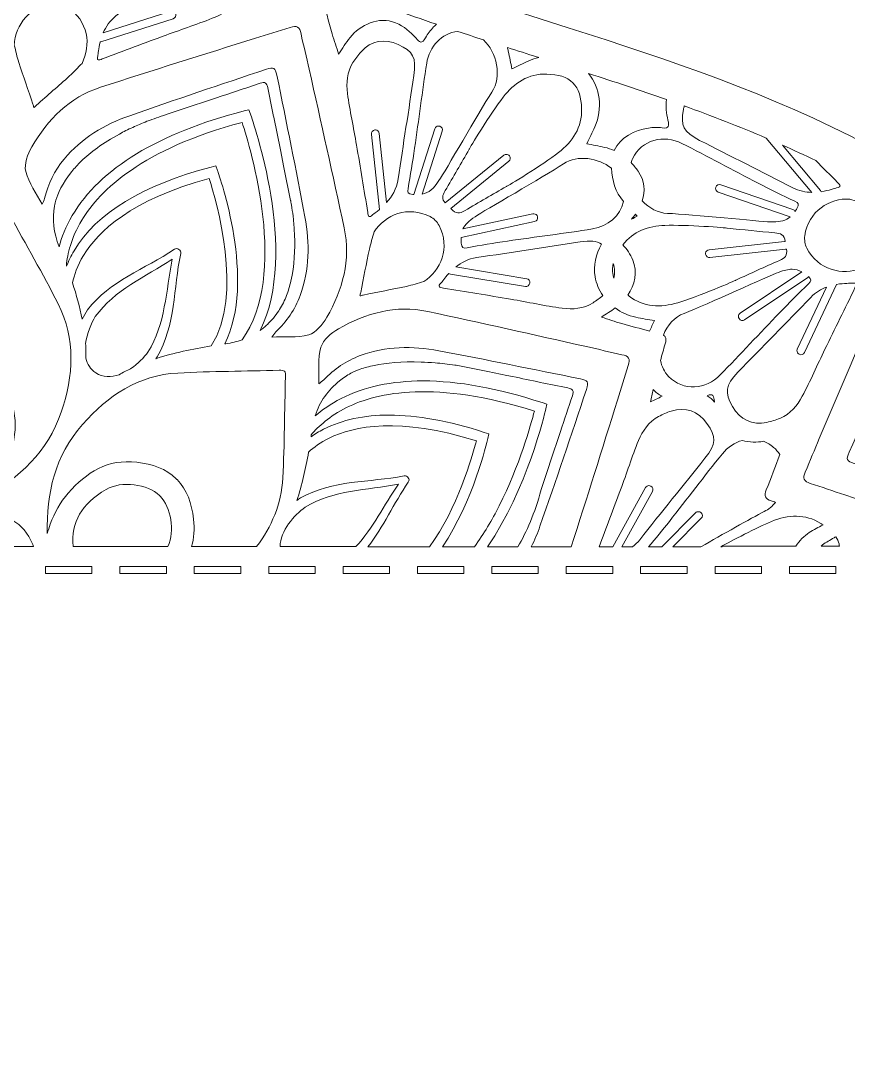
# Model space of a CAD drawing. Extents: x 4 to 996, y -885 to -333.
# Drawn here: x 778.9 to 921.3, y -606.8 to -428.4 of the extents above; entities that cross this region are included whole.
import ezdxf

# ---------------------------------------------------------------- set-up
doc = ezdxf.new("R2010")
doc.units = 0
doc.header["$MEASUREMENT"] = 0
doc.layers.add('Layer 1', color=7, linetype='Continuous', lineweight=0)

msp = doc.modelspace()

# ---------------------------------------------------------------- linework, layer by layer
at = {"layer": 'Layer 1'}
for points, knots in [([(988.01, -523.51), (988.01, -523.51), (988.01, -522.31), (988.01, -522.31), (988.01, -522.31), (995.6, -522.31), (995.6, -522.31), (994.06, -519.71), (987.43, -508.75), (976.61, -493.32), (915.92, -416.15), (835.68, -441.59), (779.72, -379.01), (779.69, -378.91), (779.66, -378.78), (779.64, -378.67), (779.62, -378.55), (779.62, -378.43), (779.59, -378.33), (778.88, -377.7), (778.17, -377.07), (777.45, -376.42), (767.82, -365.1), (758.94, -351.02), (751.05, -333.19), (697.25, -454.78), (597.57, -401.66), (525.49, -493.32), (520.19, -500.87), (515.9, -507.36), (512.71, -512.32), (511.66, -513.96), (510.72, -515.45), (509.91, -516.73), (508.19, -519.5), (507.04, -521.41), (506.51, -522.31), (506.51, -522.31), (509.51, -522.31), (509.51, -522.31), (509.51, -522.31), (509.51, -523.51), (509.51, -523.51), (509.51, -523.51), (506.75, -523.51), (506.75, -523.51), (506.75, -523.51), (506.75, -527.55), (506.75, -527.55), (506.75, -527.55), (505.55, -527.55), (505.55, -527.55), (505.55, -527.55), (505.55, -523.7), (505.55, -523.7), (503.62, -526.19), (497.13, -534.42), (486.81, -545.82), (414.73, -616.75), (315.05, -575.65), (261.25, -669.75), (207.45, -575.65), (107.77, -616.75), (35.68, -545.82), (25.36, -534.42), (18.86, -526.18), (16.94, -523.7), (16.94, -523.7), (16.94, -525.18), (16.94, -525.18), (16.94, -525.18), (15.74, -525.18), (15.74, -525.18), (15.74, -525.18), (15.74, -522.94), (15.74, -522.94), (9.23, -523.26), (4.04, -528.62), (4.04, -535.22), (4.04, -535.22), (4.04, -860.48), (4.04, -860.48), (4.04, -867.27), (9.54, -872.78), (16.34, -872.78), (16.34, -872.78), (16.34, -872.78), (16.34, -872.78), (16.41, -879.47), (21.85, -884.88), (28.55, -884.88), (28.55, -884.88), (493.93, -884.88), (493.93, -884.88), (500.64, -884.88), (506.07, -879.48), (506.15, -872.79), (506.15, -872.79), (505.55, -872.79), (505.55, -872.79), (505.55, -872.79), (505.55, -865.22), (505.55, -865.22), (505.55, -865.22), (506.75, -865.22), (506.75, -865.22), (506.75, -865.22), (506.75, -872.78), (506.75, -872.78), (506.75, -872.78), (995.96, -872.78), (995.96, -872.78), (995.96, -872.78), (995.96, -523.51), (995.96, -523.51), (995.96, -523.51), (988.01, -523.51), (988.01, -523.51)], [0, 0, 0, 0, 1, 1, 1, 2, 2, 2, 3, 3, 3, 4, 4, 4, 5, 5, 5, 6, 6, 6, 7, 7, 7, 8, 8, 8, 9, 9, 9, 10, 10, 10, 11, 11, 11, 12, 12, 12, 13, 13, 13, 14, 14, 14, 15, 15, 15, 16, 16, 16, 17, 17, 17, 18, 18, 18, 19, 19, 19, 20, 20, 20, 21, 21, 21, 22, 22, 22, 23, 23, 23, 24, 24, 24, 25, 25, 25, 26, 26, 26, 27, 27, 27, 28, 28, 28, 29, 29, 29, 30, 30, 30, 31, 31, 31, 32, 32, 32, 33, 33, 33, 34, 34, 34, 35, 35, 35, 36, 36, 36, 37, 37, 37, 38, 38, 38, 39, 39, 39, 39]), ([(815.31, -416.03), (817.45, -417.57), (818.21, -419.71), (817.44, -422.19), (817.21, -422.94), (816.85, -423.63), (816.54, -424.36), (815.6, -426.07), (814.07, -427.12), (812.38, -427.8), (809.61, -428.95), (806.74, -429.87), (803.93, -430.9), (800.26, -432.25), (796.6, -433.64), (792.95, -435.01), (792.33, -435.25), (791.92, -435.39), (792.16, -434.47), (792.23, -434.21), (792.27, -433.27), (792.56, -432.1), (792.61, -432.09), (792.65, -432.08), (792.71, -432.07), (792.71, -432.07), (805.15, -428.08), (805.15, -428.08), (805.51, -427.96), (805.7, -427.58), (805.59, -427.22), (805.5, -426.93), (805.24, -426.75), (804.95, -426.75), (804.88, -426.75), (804.81, -426.77), (804.74, -426.79), (804.74, -426.79), (793.11, -430.52), (793.11, -430.52), (793.55, -429.5), (794.23, -428.44), (795.3, -427.61), (800.01, -423.91), (804.64, -420.09), (809.34, -416.38), (811.81, -414.43), (813.05, -414.42), (815.31, -416.03)], [0, 0, 0, 0, 1, 1, 1, 2, 2, 2, 3, 3, 3, 4, 4, 4, 5, 5, 5, 6, 6, 6, 7, 7, 7, 8, 8, 8, 9, 9, 9, 10, 10, 10, 11, 11, 11, 12, 12, 12, 13, 13, 13, 14, 14, 14, 15, 15, 15, 16, 16, 16, 16]), ([(820.51, -422.59), (821.14, -420.95), (821.27, -418.89), (820.62, -417.11), (830.4, -421.87), (840.41, -425.63), (850.45, -429.03), (850.29, -429.18), (850.13, -429.33), (849.97, -429.49), (849.43, -430.04), (848.92, -430.68), (848.58, -431.37), (848, -432.55), (847.52, -432.11), (846.94, -431.43), (845.96, -430.3), (844.9, -429.41), (843.43, -428.8), (840.53, -427.59), (837.32, -429.18), (835.6, -431.31), (834.87, -432.2), (834.27, -433.21), (833.62, -434.17), (833.26, -433.02), (832.85, -431.88), (832.52, -430.71), (831.92, -428.57), (831.31, -426.43), (830.8, -424.27), (830.68, -423.72), (830.5, -423.39), (830.21, -423.23), (829.93, -423.04), (829.55, -423.07), (829.01, -423.23), (826.88, -423.88), (824.72, -424.41), (822.58, -424.96), (821.4, -425.27), (820.21, -425.49), (819.02, -425.75), (819.53, -424.71), (820.1, -423.68), (820.51, -422.59)], [0, 0, 0, 0, 1, 1, 1, 2, 2, 2, 3, 3, 3, 4, 4, 4, 5, 5, 5, 6, 6, 6, 7, 7, 7, 8, 8, 8, 9, 9, 9, 10, 10, 10, 11, 11, 11, 12, 12, 12, 13, 13, 13, 14, 14, 14, 15, 15, 15, 15]), ([(777.8, -432.63), (777.96, -429.14), (780.57, -425.72), (784.85, -425.52), (785.18, -425.5), (785.56, -425.55), (785.92, -425.68), (786.29, -425.76), (786.63, -425.89), (786.92, -426.08), (790.53, -428.4), (791.08, -432.64), (789.46, -435.77), (788.75, -436.49), (788.07, -437.25), (787.3, -437.94), (785.42, -439.64), (783.5, -441.29), (781.62, -442.97), (781.47, -443.09), (781.34, -443.23), (781.22, -443.37), (781.22, -443.37), (781.19, -443.32), (781.19, -443.32), (781.17, -443.33), (781.16, -443.33), (781.14, -443.34), (781.1, -443.17), (781.07, -442.97), (781.01, -442.79), (780.19, -440.39), (779.37, -438.01), (778.58, -435.61), (778.27, -434.64), (778.06, -433.63), (777.8, -432.63)], [0, 0, 0, 0, 1, 1, 1, 2, 2, 2, 3, 3, 3, 4, 4, 4, 5, 5, 5, 6, 6, 6, 7, 7, 7, 8, 8, 8, 9, 9, 9, 10, 10, 10, 11, 11, 11, 12, 12, 12, 12]), ([(822.14, -482.85), (822.36, -482.55), (822.56, -482.23), (822.82, -481.98), (824.69, -480.19), (826.1, -478.13), (826.99, -475.7), (828.61, -471.28), (828.67, -466.73), (827.82, -462.19), (826.3, -454.04), (824.63, -445.94), (823, -437.81), (822.86, -437.17), (822.74, -436.79), (822.46, -436.65), (822.2, -436.49), (821.81, -436.55), (821.18, -436.77), (813.33, -439.41), (805.47, -442.02), (797.66, -444.78), (793.3, -446.3), (789.4, -448.64), (786.38, -452.25), (784.72, -454.23), (783.63, -456.49), (783.02, -459), (782.94, -459.35), (782.75, -459.69), (782.6, -460.02), (781.61, -458.15), (780.3, -456.35), (779.78, -454.35), (779.46, -453.11), (780.1, -451.38), (780.82, -450.14), (783.57, -445.42), (787.28, -441.61), (792.63, -439.89), (801.5, -437), (810.41, -434.23), (819.31, -431.43), (821.3, -430.8), (823.31, -430.23), (825.3, -429.58), (825.84, -429.4), (826.26, -429.36), (826.56, -429.54), (826.87, -429.72), (827.04, -430.11), (827.15, -430.67), (827.58, -432.71), (828.1, -434.73), (828.55, -436.77), (830.57, -445.88), (832.64, -454.97), (834.58, -464.09), (835.75, -469.59), (834.31, -474.72), (831.59, -479.45), (830.89, -480.69), (829.71, -482.12), (828.47, -482.46), (826.48, -483.01), (824.27, -482.78), (822.14, -482.85)], [0, 0, 0, 0, 1, 1, 1, 2, 2, 2, 3, 3, 3, 4, 4, 4, 5, 5, 5, 6, 6, 6, 7, 7, 7, 8, 8, 8, 9, 9, 9, 10, 10, 10, 11, 11, 11, 12, 12, 12, 13, 13, 13, 14, 14, 14, 15, 15, 15, 16, 16, 16, 17, 17, 17, 18, 18, 18, 19, 19, 19, 20, 20, 20, 21, 21, 21, 22, 22, 22, 22]), ([(841.87, -459.72), (841.87, -459.72), (840.61, -447.83), (840.61, -447.83), (840.58, -447.49), (840.28, -447.22), (839.94, -447.22), (839.92, -447.22), (839.89, -447.23), (839.87, -447.23), (839.5, -447.28), (839.23, -447.61), (839.27, -447.98), (839.27, -447.98), (840.63, -460.91), (840.63, -460.91), (840.08, -461.38), (839.63, -461.66), (839.5, -461.79), (838.81, -462.46), (838.73, -462.04), (838.63, -461.4), (838, -457.53), (837.36, -453.68), (836.7, -449.82), (836.2, -446.86), (835.55, -443.92), (835.15, -440.95), (834.91, -439.14), (835.06, -437.3), (836.06, -435.62), (836.53, -435.01), (836.96, -434.34), (837.48, -433.77), (839.25, -431.84), (841.48, -431.43), (843.88, -432.52), (846.42, -433.68), (847.03, -434.77), (846.57, -437.87), (845.7, -443.8), (844.72, -449.72), (843.87, -455.64), (843.62, -457.38), (842.76, -458.72), (841.87, -459.72)], [0, 0, 0, 0, 1, 1, 1, 2, 2, 2, 3, 3, 3, 4, 4, 4, 5, 5, 5, 6, 6, 6, 7, 7, 7, 8, 8, 8, 9, 9, 9, 10, 10, 10, 11, 11, 11, 12, 12, 12, 13, 13, 13, 14, 14, 14, 15, 15, 15, 15]), ([(854.13, -430.28), (855.6, -430.76), (857.06, -431.24), (858.53, -431.72), (860.86, -433.89), (861.78, -438), (859.99, -440.72), (857.65, -444.3), (851.98, -454.33), (850.89, -455.93), (849.95, -457.32), (849.17, -458.04), (847.99, -458.27), (847.99, -458.27), (851.45, -447.43), (851.45, -447.43), (851.57, -447.09), (851.37, -446.7), (851.01, -446.58), (850.94, -446.57), (850.88, -446.55), (850.81, -446.55), (850.53, -446.55), (850.25, -446.73), (850.17, -447.02), (850.17, -447.02), (846.56, -458.34), (846.56, -458.34), (846.49, -458.33), (846.44, -458.33), (846.37, -458.32), (845.5, -458.24), (845.43, -458.03), (845.56, -457.31), (845.96, -454.99), (846.37, -452.7), (846.7, -450.38), (847.4, -445.5), (848.01, -440.59), (848.78, -435.72), (849.23, -432.88), (851.34, -430.57), (854.13, -430.28)], [0, 0, 0, 0, 1, 1, 1, 2, 2, 2, 3, 3, 3, 4, 4, 4, 5, 5, 5, 6, 6, 6, 7, 7, 7, 8, 8, 8, 9, 9, 9, 10, 10, 10, 11, 11, 11, 12, 12, 12, 13, 13, 13, 14, 14, 14, 14]), ([(867.82, -434.69), (867.9, -434.71), (867.99, -434.73), (868.08, -434.77), (867.49, -434.89), (866.9, -435.09), (866.34, -435.33), (865.35, -435.77), (864.4, -436.27), (863.44, -436.73), (863.23, -435.72), (863.04, -434.7), (862.82, -433.68), (862.77, -433.45), (862.72, -433.24), (862.66, -433.04), (864.38, -433.59), (866.1, -434.13), (867.82, -434.69)], [0, 0, 0, 0, 1, 1, 1, 2, 2, 2, 3, 3, 3, 4, 4, 4, 5, 5, 5, 6, 6, 6, 6]), ([(869.43, -437.61), (871.45, -437.7), (872.91, -438.05), (873.92, -439.12), (874.99, -440.13), (875.35, -441.59), (875.43, -443.6), (875.56, -446.74), (873.87, -449.27), (871.48, -451.1), (868.66, -453.26), (862.62, -456.95), (862.5, -456.95), (860.13, -458.33), (857.73, -459.67), (855.38, -461.09), (854.42, -461.66), (853.8, -461.75), (852.94, -460.75), (852.94, -460.75), (852.93, -460.74), (852.93, -460.74), (852.93, -460.74), (862.9, -452.62), (862.9, -452.62), (863.2, -452.39), (863.24, -451.98), (863.01, -451.68), (862.87, -451.52), (862.68, -451.42), (862.48, -451.42), (862.33, -451.42), (862.18, -451.49), (862.06, -451.58), (862.06, -451.58), (851.96, -459.78), (851.96, -459.78), (851.32, -459.09), (851.45, -458.51), (851.96, -457.66), (853.37, -455.31), (854.72, -452.92), (856.08, -450.54), (856.08, -450.42), (859.78, -444.38), (861.94, -441.57), (863.78, -439.17), (866.3, -437.48), (869.43, -437.61)], [0, 0, 0, 0, 1, 1, 1, 2, 2, 2, 3, 3, 3, 4, 4, 4, 5, 5, 5, 6, 6, 6, 7, 7, 7, 8, 8, 8, 9, 9, 9, 10, 10, 10, 11, 11, 11, 12, 12, 12, 13, 13, 13, 14, 14, 14, 15, 15, 15, 16, 16, 16, 16]), ([(876.63, -437.51), (881.08, -438.93), (885.56, -440.42), (890.05, -442), (889.88, -443.22), (890.01, -444.37), (890.29, -445.54), (890.5, -446.42), (890.58, -447.08), (889.29, -446.85), (888.52, -446.72), (887.71, -446.77), (886.95, -446.89), (884.54, -447.24), (882.07, -448.52), (881.04, -450.75), (880.52, -450.52), (879.96, -450.34), (879.37, -450.22), (878.35, -450.01), (877.33, -449.8), (876.31, -449.6), (876.78, -448.63), (877.27, -447.7), (877.71, -446.71), (879.12, -443.52), (878.61, -439.93), (876.63, -437.51)], [0, 0, 0, 0, 1, 1, 1, 2, 2, 2, 3, 3, 3, 4, 4, 4, 5, 5, 5, 6, 6, 6, 7, 7, 7, 8, 8, 8, 9, 9, 9, 9]), ([(818.45, -444.52), (818.45, -444.52), (818.17, -443.75), (818.17, -443.75), (818.17, -443.75), (817.37, -443.95), (817.37, -443.95), (802.56, -447.78), (792.61, -453.82), (787.79, -461.95), (786.64, -463.89), (785.94, -465.71), (785.5, -467.31), (784.56, -464.9), (784.33, -462.57), (784.74, -460.31), (784.74, -460.31), (784.74, -460.3), (784.74, -460.28), (784.8, -459.94), (784.87, -459.61), (784.98, -459.29), (785.29, -458.23), (786.02, -456.43), (787.72, -454.37), (788.18, -453.8), (788.71, -453.21), (789.32, -452.62), (790.9, -451.08), (793.03, -449.47), (795.9, -447.92), (796.62, -447.53), (797.38, -447.15), (798.2, -446.78), (798.96, -446.43), (799.77, -446.1), (800.64, -445.74), (801.73, -445.35), (802.83, -444.97), (803.93, -444.58), (803.94, -444.58), (803.94, -444.58), (803.94, -444.58), (803.94, -444.58), (806.7, -443.65), (806.7, -443.65), (806.7, -443.65), (812.25, -441.81), (812.25, -441.81), (812.25, -441.81), (812.26, -441.8), (812.26, -441.8), (814.89, -440.95), (817.5, -440.07), (820.1, -439.18), (820.51, -439.05), (820.8, -439.03), (821.02, -439.15), (821.22, -439.29), (821.36, -439.53), (821.44, -439.95), (821.75, -441.52), (822.06, -443.09), (822.38, -444.64), (822.38, -444.64), (822.38, -444.67), (822.38, -444.67), (822.38, -444.67), (822.46, -445.02), (822.46, -445.02), (822.46, -445.02), (823.59, -450.67), (823.59, -450.67), (823.59, -450.67), (824.21, -453.7), (824.21, -453.7), (824.21, -453.7), (825.35, -459.37), (825.35, -459.37), (825.35, -459.37), (825.36, -459.38), (825.36, -459.38), (825.36, -459.38), (825.36, -459.39), (825.37, -459.41), (825.37, -459.42), (825.37, -459.44), (825.38, -459.46), (825.38, -459.5), (825.39, -459.55), (825.4, -459.61), (825.41, -459.64), (825.42, -459.68), (825.42, -459.71), (825.45, -459.85), (825.49, -460.04), (825.53, -460.27), (825.54, -460.38), (825.57, -460.51), (825.58, -460.63), (825.66, -461.17), (825.76, -461.84), (825.84, -462.63), (825.93, -463.43), (825.99, -464.37), (826.03, -465.36), (826.14, -467.74), (826.02, -470.55), (825.4, -473.24), (825.21, -474.08), (824.97, -474.91), (824.66, -475.71), (824.34, -476.55), (823.94, -477.38), (823.46, -478.14), (823.42, -478.21), (823.39, -478.26), (823.34, -478.33), (822.74, -479.21), (822.09, -479.99), (821.35, -480.69), (821.34, -480.7), (821.32, -480.72), (821.31, -480.73), (821.18, -480.84), (821.06, -480.95), (820.92, -481.08), (820.9, -481.09), (820.88, -481.11), (820.86, -481.13), (820.62, -481.33), (820.38, -481.52), (820.13, -481.7), (826.83, -468.21), (818.84, -445.63), (818.45, -444.52)], [0, 0, 0, 0, 1, 1, 1, 2, 2, 2, 3, 3, 3, 4, 4, 4, 5, 5, 5, 6, 6, 6, 7, 7, 7, 8, 8, 8, 9, 9, 9, 10, 10, 10, 11, 11, 11, 12, 12, 12, 13, 13, 13, 14, 14, 14, 15, 15, 15, 16, 16, 16, 17, 17, 17, 18, 18, 18, 19, 19, 19, 20, 20, 20, 21, 21, 21, 22, 22, 22, 23, 23, 23, 24, 24, 24, 25, 25, 25, 26, 26, 26, 27, 27, 27, 28, 28, 28, 29, 29, 29, 30, 30, 30, 31, 31, 31, 32, 32, 32, 33, 33, 33, 34, 34, 34, 35, 35, 35, 36, 36, 36, 37, 37, 37, 38, 38, 38, 39, 39, 39, 40, 40, 40, 41, 41, 41, 42, 42, 42, 43, 43, 43, 44, 44, 44, 45, 45, 45, 45]), ([(892.96, -443.72), (893, -443.5), (893.05, -443.3), (893.11, -443.1), (897.82, -444.8), (902.54, -446.62), (907.21, -448.62), (907.21, -448.62), (915.04, -457.97), (915.04, -457.97), (913.99, -457.94), (912.87, -457.73), (911.76, -457.17), (906.43, -454.39), (901.06, -451.74), (895.73, -449.01), (892.95, -447.57), (892.42, -446.44), (892.96, -443.72)], [0, 0, 0, 0, 1, 1, 1, 2, 2, 2, 3, 3, 3, 4, 4, 4, 5, 5, 5, 6, 6, 6, 6]), ([(812.77, -454.19), (812.77, -454.19), (812.49, -453.42), (812.49, -453.42), (812.49, -453.42), (811.7, -453.62), (811.7, -453.62), (799.89, -456.68), (791.95, -461.52), (788.09, -468), (787.55, -468.92), (787.13, -469.8), (786.81, -470.64), (786.8, -470.6), (786.78, -470.56), (786.77, -470.52), (786.77, -470.52), (786.77, -470.52), (786.77, -470.52), (786.94, -468.62), (787.56, -465.83), (789.42, -462.75), (792.53, -457.58), (799.85, -450.5), (817.01, -445.92), (818.46, -450.33), (825.08, -472.36), (817.01, -483.33), (816.13, -483.64), (815.19, -483.86), (814.2, -484.01), (814.13, -484.01), (814.07, -484.02), (814.01, -484.03), (819.53, -473.28), (813.09, -455.09), (812.77, -454.19)], [0, 0, 0, 0, 1, 1, 1, 2, 2, 2, 3, 3, 3, 4, 4, 4, 5, 5, 5, 6, 6, 6, 7, 7, 7, 8, 8, 8, 9, 9, 9, 10, 10, 10, 11, 11, 11, 12, 12, 12, 12]), ([(905.82, -456.39), (907.9, -457.47), (910.01, -458.5), (912.12, -459.5), (912.79, -459.81), (912.91, -459.99), (912.47, -460.75), (912.37, -460.93), (912.27, -461.1), (912.15, -461.24), (912.08, -461.09), (911.95, -460.95), (911.76, -460.9), (911.76, -460.9), (899.39, -456.65), (899.39, -456.65), (899.04, -456.52), (898.65, -456.72), (898.53, -457.07), (898.51, -457.12), (898.5, -457.18), (898.49, -457.23), (898.47, -457.53), (898.65, -457.83), (898.95, -457.93), (898.95, -457.93), (911.33, -462.18), (911.33, -462.18), (911.34, -462.18), (911.34, -462.18), (911.35, -462.18), (910.58, -462.83), (909.68, -463.04), (908.35, -463.04), (908.21, -463.04), (908.06, -463.04), (907.9, -463.03), (905.97, -462.99), (894.5, -461.74), (890.22, -461.58), (888.57, -461.51), (887.04, -460.67), (885.88, -459.43), (886.41, -457.77), (886.32, -455.94), (885.14, -454.29), (884.76, -453.77), (884.36, -453.28), (883.94, -452.82), (884.01, -452.6), (884.09, -452.38), (884.2, -452.18), (885.78, -448.85), (889.61, -447.99), (892.69, -449.54), (897.11, -451.75), (901.44, -454.12), (905.82, -456.39)], [0, 0, 0, 0, 1, 1, 1, 2, 2, 2, 3, 3, 3, 4, 4, 4, 5, 5, 5, 6, 6, 6, 7, 7, 7, 8, 8, 8, 9, 9, 9, 10, 10, 10, 11, 11, 11, 12, 12, 12, 13, 13, 13, 14, 14, 14, 15, 15, 15, 16, 16, 16, 17, 17, 17, 18, 18, 18, 19, 19, 19, 19]), ([(915.72, -452.5), (916.98, -453.74), (918.23, -454.99), (919.48, -456.24), (919.95, -456.71), (920.24, -457.02), (919.3, -457.19), (919.03, -457.24), (918.01, -457.64), (916.67, -457.85), (916.66, -457.85), (916.66, -457.85), (916.66, -457.85), (916.63, -457.79), (916.6, -457.71), (916.54, -457.64), (916.54, -457.64), (909.98, -449.82), (909.98, -449.82), (911.9, -450.69), (913.82, -451.57), (915.72, -452.5)], [0, 0, 0, 0, 1, 1, 1, 2, 2, 2, 3, 3, 3, 4, 4, 4, 5, 5, 5, 6, 6, 6, 7, 7, 7, 7]), ([(867.86, -462.18), (867.8, -461.86), (867.51, -461.65), (867.21, -461.65), (867.16, -461.65), (867.1, -461.65), (867.06, -461.67), (867.06, -461.67), (855.02, -464.25), (855.02, -464.25), (855.38, -463.49), (856.05, -462.86), (857.11, -462.15), (858.71, -461.06), (868.75, -455.4), (872.33, -453.04), (874.75, -451.45), (878.29, -452.01), (880.56, -453.81), (880.66, -455.92), (881.24, -457.89), (882.66, -459.54), (882.11, -462.01), (879.96, -463.84), (877.33, -464.25), (872.45, -465.03), (867.55, -465.63), (862.66, -466.34), (860.35, -466.68), (858.04, -467.08), (855.73, -467.49), (855.01, -467.61), (854.8, -467.53), (854.73, -466.68), (854.7, -466.4), (854.69, -466.17), (854.69, -465.92), (854.69, -465.92), (854.69, -465.72), (854.69, -465.72), (854.69, -465.72), (867.34, -462.98), (867.34, -462.98), (867.7, -462.91), (867.94, -462.55), (867.86, -462.18)], [0, 0, 0, 0, 1, 1, 1, 2, 2, 2, 3, 3, 3, 4, 4, 4, 5, 5, 5, 6, 6, 6, 7, 7, 7, 8, 8, 8, 9, 9, 9, 10, 10, 10, 11, 11, 11, 12, 12, 12, 13, 13, 13, 14, 14, 14, 15, 15, 15, 15]), ([(802.4, -486.26), (805.59, -480.78), (805.16, -474.51), (806.44, -468.48), (806.52, -468.16), (806.34, -467.92), (806.12, -467.78), (805.92, -467.62), (805.63, -467.56), (805.36, -467.75), (800.25, -471.18), (794.27, -473.14), (790.39, -478.18), (790.06, -478.68), (789.76, -479.22), (789.48, -479.8), (789.07, -477.68), (788.5, -475.58), (787.82, -473.53), (788.11, -472.2), (788.65, -470.57), (789.71, -468.8), (792.17, -464.75), (797.91, -459.21), (811.34, -455.59), (812.56, -459.34), (817.34, -475.7), (811.71, -484.38), (808.47, -484.9), (805.27, -485.56), (802.16, -486.58), (802.24, -486.49), (802.32, -486.38), (802.4, -486.26)], [0, 0, 0, 0, 1, 1, 1, 2, 2, 2, 3, 3, 3, 4, 4, 4, 5, 5, 5, 6, 6, 6, 7, 7, 7, 8, 8, 8, 9, 9, 9, 10, 10, 10, 11, 11, 11, 11]), ([(921.6, -459.12), (922.56, -459.46), (923.54, -459.78), (924.48, -460.18), (926.8, -461.19), (929.08, -462.25), (931.39, -463.3), (931.57, -463.38), (931.76, -463.42), (931.93, -463.49), (931.92, -463.5), (931.91, -463.51), (931.89, -463.52), (931.91, -463.54), (931.93, -463.54), (931.95, -463.55), (931.8, -463.68), (931.64, -463.78), (931.49, -463.91), (929.64, -465.64), (927.81, -467.38), (925.96, -469.09), (925.2, -469.78), (924.36, -470.38), (923.56, -471.02), (920.32, -472.32), (916.14, -471.35), (914.17, -467.54), (914.01, -467.24), (913.91, -466.89), (913.87, -466.51), (913.79, -466.13), (913.77, -465.76), (913.82, -465.42), (914.45, -461.18), (918.1, -458.92), (921.6, -459.12)], [0, 0, 0, 0, 1, 1, 1, 2, 2, 2, 3, 3, 3, 4, 4, 4, 5, 5, 5, 6, 6, 6, 7, 7, 7, 8, 8, 8, 9, 9, 9, 10, 10, 10, 11, 11, 11, 12, 12, 12, 12]), ([(773.82, -509.14), (775.15, -507.56), (776.21, -505.76), (776.87, -503.82), (776.87, -503.81), (776.88, -503.79), (776.89, -503.79), (778.4, -499.32), (778.61, -494.95), (775.6, -490.94), (773.97, -488.79), (772.09, -487.11), (769.73, -486.49), (769.7, -486.46), (769.67, -486.46), (769.64, -486.45), (769.61, -486.44), (769.57, -486.43), (769.54, -486.42), (767.18, -485.79), (764.71, -486.3), (762.22, -487.35), (757.61, -489.33), (755.6, -493.21), (754.69, -497.83), (754.68, -497.85), (754.68, -497.86), (754.68, -497.87), (754.28, -499.9), (754.29, -501.99), (754.66, -504), (754.76, -504.58), (754.88, -505.14), (755.03, -505.7), (751.46, -499.78), (749.48, -493.49), (750.9, -486.38), (752.21, -479.89), (755.01, -474.25), (760.69, -470.53), (765.55, -467.36), (770.59, -464.49), (775.52, -461.41), (775.85, -461.19), (776.1, -461.09), (776.32, -461.09), (776.35, -461.09), (776.38, -461.09), (776.42, -461.1), (776.65, -461.17), (776.83, -461.41), (777.05, -461.82), (779.78, -466.95), (782.72, -471.96), (785.34, -477.13), (788.39, -483.2), (788.02, -489.49), (785.89, -495.75), (783.57, -502.61), (778.71, -507.07), (772.66, -510.41), (773.06, -510), (773.45, -509.59), (773.82, -509.14)], [0, 0, 0, 0, 1, 1, 1, 2, 2, 2, 3, 3, 3, 4, 4, 4, 5, 5, 5, 6, 6, 6, 7, 7, 7, 8, 8, 8, 9, 9, 9, 10, 10, 10, 11, 11, 11, 12, 12, 12, 13, 13, 13, 14, 14, 14, 15, 15, 15, 16, 16, 16, 17, 17, 17, 18, 18, 18, 19, 19, 19, 20, 20, 20, 21, 21, 21, 21]), ([(848.26, -473.32), (847.27, -473.58), (846.29, -473.92), (845.29, -474.13), (842.83, -474.65), (840.34, -475.13), (837.87, -475.62), (837.67, -475.65), (837.5, -475.73), (837.31, -475.78), (837.31, -475.77), (837.31, -475.74), (837.31, -475.73), (837.31, -475.73), (837.26, -475.73), (837.26, -475.73), (837.31, -475.54), (837.39, -475.36), (837.43, -475.18), (837.91, -472.71), (838.39, -470.21), (838.92, -467.74), (839.12, -466.75), (839.46, -465.78), (839.72, -464.78), (841.61, -461.82), (845.57, -460.18), (849.39, -462.14), (849.69, -462.29), (849.98, -462.53), (850.24, -462.79), (850.52, -463.06), (850.75, -463.35), (850.9, -463.64), (852.86, -467.48), (851.22, -471.44), (848.26, -473.32)], [0, 0, 0, 0, 1, 1, 1, 2, 2, 2, 3, 3, 3, 4, 4, 4, 5, 5, 5, 6, 6, 6, 7, 7, 7, 8, 8, 8, 9, 9, 9, 10, 10, 10, 11, 11, 11, 12, 12, 12, 12]), ([(884.04, -462.55), (884.27, -462.31), (884.49, -462.03), (884.69, -461.74), (884.79, -461.84), (884.89, -461.95), (884.99, -462.06), (884.68, -462.23), (884.36, -462.39), (884.04, -462.55)], [0, 0, 0, 0, 1, 1, 1, 2, 2, 2, 3, 3, 3, 3]), ([(889.78, -463.64), (893.35, -463.53), (900.51, -464.05), (900.5, -464.12), (903.23, -464.39), (905.95, -464.69), (908.68, -464.92), (909.21, -464.96), (909.63, -465.04), (909.91, -465.26), (910.21, -465.49), (910.39, -465.83), (910.46, -466.41), (910.46, -466.41), (910.37, -466.41), (910.37, -466.41), (910.37, -466.41), (897.37, -467.84), (897.37, -467.84), (897.05, -467.88), (896.8, -468.13), (896.77, -468.44), (896.77, -468.5), (896.77, -468.54), (896.77, -468.59), (896.81, -468.96), (897.15, -469.23), (897.51, -469.19), (897.51, -469.19), (910.51, -467.76), (910.51, -467.76), (910.57, -467.75), (910.62, -467.73), (910.67, -467.72), (910.89, -468.84), (910.44, -469.28), (909.47, -469.69), (906.95, -470.77), (904.47, -471.92), (901.98, -473.06), (901.97, -473.13), (895.39, -475.93), (891.98, -476.96), (889.1, -477.82), (886.06, -477.73), (883.59, -475.8), (883.52, -475.74), (883.44, -475.69), (883.38, -475.63), (884.55, -473.9), (885.11, -471.68), (884.24, -469.61), (883.8, -468.56), (883.24, -467.72), (882.52, -466.98), (884.26, -464.69), (886.95, -463.74), (889.78, -463.64)], [0, 0, 0, 0, 1, 1, 1, 2, 2, 2, 3, 3, 3, 4, 4, 4, 5, 5, 5, 6, 6, 6, 7, 7, 7, 8, 8, 8, 9, 9, 9, 10, 10, 10, 11, 11, 11, 12, 12, 12, 13, 13, 13, 14, 14, 14, 15, 15, 15, 16, 16, 16, 17, 17, 17, 18, 18, 18, 19, 19, 19, 19]), ([(947.76, -518.82), (947.62, -518.79), (947.48, -518.74), (947.34, -518.7), (938.45, -515.86), (929.6, -512.93), (920.73, -510.02), (918.75, -509.38), (916.79, -508.66), (914.79, -508.03), (914.26, -507.87), (913.88, -507.66), (913.75, -507.33), (913.59, -507), (913.68, -506.6), (913.91, -506.08), (914.75, -504.16), (915.51, -502.22), (916.33, -500.31), (919.99, -491.73), (923.61, -483.13), (927.35, -474.58), (929.33, -470.04), (932.78, -466.93), (936.97, -464.71), (938.75, -465.92), (940.5, -467.16), (942.21, -468.44), (941.54, -468.77), (940.9, -469.14), (940.27, -469.57), (936.39, -472.22), (933.68, -475.88), (931.73, -480.05), (928.23, -487.58), (924.86, -495.13), (921.46, -502.68), (921.18, -503.3), (921.08, -503.68), (921.21, -503.95), (921.33, -504.23), (921.68, -504.4), (922.32, -504.6), (930.25, -507.01), (938.16, -509.47), (946.1, -511.79), (950.55, -513.08), (955.07, -513.44), (959.63, -512.28), (962.13, -511.63), (964.34, -510.43), (966.29, -508.74), (966.56, -508.52), (966.91, -508.34), (967.24, -508.16), (966.94, -510.26), (966.97, -512.49), (966.22, -514.41), (965.76, -515.61), (964.21, -516.64), (962.92, -517.22), (961.46, -517.89), (959.98, -518.42), (958.48, -518.82), (958.48, -518.82), (947.76, -518.82), (947.76, -518.82)], [0, 0, 0, 0, 1, 1, 1, 2, 2, 2, 3, 3, 3, 4, 4, 4, 5, 5, 5, 6, 6, 6, 7, 7, 7, 8, 8, 8, 9, 9, 9, 10, 10, 10, 11, 11, 11, 12, 12, 12, 13, 13, 13, 14, 14, 14, 15, 15, 15, 16, 16, 16, 17, 17, 17, 18, 18, 18, 19, 19, 19, 20, 20, 20, 21, 21, 21, 22, 22, 22, 22]), ([(865.98, -472.81), (865.98, -472.81), (853.76, -470.8), (853.76, -470.8), (854.71, -470.05), (855.91, -469.39), (857.39, -469.18), (863.33, -468.32), (869.24, -467.33), (875.17, -466.48), (876.92, -466.21), (878.03, -466.3), (878.88, -466.89), (877.87, -468.59), (877.46, -470.57), (877.75, -472.48), (877.95, -473.63), (878.41, -474.73), (879.09, -475.72), (878.56, -476.17), (877.97, -476.56), (877.41, -476.98), (875.75, -477.98), (873.9, -478.13), (872.09, -477.89), (869.12, -477.49), (866.18, -476.85), (863.22, -476.34), (859.36, -475.69), (855.5, -475.05), (851.64, -474.42), (851, -474.32), (850.58, -474.23), (851.25, -473.54), (851.41, -473.38), (851.85, -472.7), (852.57, -471.92), (852.65, -471.96), (852.74, -472), (852.85, -472.03), (852.85, -472.03), (865.75, -474.15), (865.75, -474.15), (866.13, -474.2), (866.47, -473.96), (866.53, -473.59), (866.59, -473.22), (866.34, -472.88), (865.98, -472.81)], [0, 0, 0, 0, 1, 1, 1, 2, 2, 2, 3, 3, 3, 4, 4, 4, 5, 5, 5, 6, 6, 6, 7, 7, 7, 8, 8, 8, 9, 9, 9, 10, 10, 10, 11, 11, 11, 12, 12, 12, 13, 13, 13, 14, 14, 14, 15, 15, 15, 16, 16, 16, 16]), ([(800.81, -485.44), (800.13, -486.38), (799.08, -487.43), (797.88, -488.28), (797.86, -488.29), (797.84, -488.29), (797.83, -488.3), (797.15, -488.6), (796.5, -488.96), (795.85, -489.34), (795.85, -489.34), (795.85, -489.34), (795.84, -489.34), (794.47, -489.82), (793.07, -489.84), (791.82, -489), (790.89, -488.38), (790.38, -487.5), (790.14, -486.5), (790.14, -485.65), (790.13, -484.82), (790.07, -483.99), (790.29, -482.25), (791.02, -480.52), (791.75, -479.33), (795.07, -474.71), (800.37, -472.52), (805, -469.45), (803.88, -474.89), (803.84, -480.61), (800.81, -485.44)], [0, 0, 0, 0, 1, 1, 1, 2, 2, 2, 3, 3, 3, 4, 4, 4, 5, 5, 5, 6, 6, 6, 7, 7, 7, 8, 8, 8, 9, 9, 9, 10, 10, 10, 10]), ([(881, -472.72), (880.92, -472.48), (880.85, -472.22), (880.81, -471.97), (880.71, -471.37), (880.74, -470.78), (880.89, -470.18), (881.13, -471.05), (881.17, -471.92), (881, -472.72)], [0, 0, 0, 0, 1, 1, 1, 2, 2, 2, 3, 3, 3, 3]), ([(890.39, -489.62), (889.66, -488.86), (889.21, -487.92), (889.01, -486.89), (889.27, -485.93), (889.52, -484.98), (889.81, -484.03), (889.97, -483.5), (889.99, -483.12), (889.83, -482.83), (889.76, -482.71), (889.65, -482.6), (889.5, -482.52), (890.18, -480.84), (891.42, -479.41), (893.06, -478.78), (897.07, -477.24), (907.51, -472.38), (909.33, -471.72), (910.24, -471.37), (910.99, -471.19), (911.65, -471.19), (912.24, -471.19), (912.78, -471.32), (913.33, -471.64), (913.33, -471.64), (902.71, -478.75), (902.71, -478.75), (902.54, -478.88), (902.44, -479.05), (902.42, -479.25), (902.41, -479.4), (902.44, -479.55), (902.53, -479.69), (902.74, -480), (903.15, -480.09), (903.46, -479.89), (903.46, -479.89), (914.34, -472.59), (914.34, -472.59), (914.39, -472.56), (914.43, -472.52), (914.47, -472.46), (915.06, -472.98), (914.98, -473.2), (914.47, -473.71), (912.79, -475.33), (911.12, -476.98), (909.51, -478.66), (906.08, -482.22), (902.74, -485.86), (899.27, -489.38), (896.85, -491.84), (892.94, -492.25), (890.39, -489.62)], [0, 0, 0, 0, 1, 1, 1, 2, 2, 2, 3, 3, 3, 4, 4, 4, 5, 5, 5, 6, 6, 6, 7, 7, 7, 8, 8, 8, 9, 9, 9, 10, 10, 10, 11, 11, 11, 12, 12, 12, 13, 13, 13, 14, 14, 14, 15, 15, 15, 16, 16, 16, 17, 17, 17, 18, 18, 18, 18]), ([(909.57, -496.85), (908.82, -497.09), (908.08, -497.38), (907.33, -497.53), (904.78, -498.07), (902.71, -497.11), (901.4, -494.81), (900.02, -492.4), (900.16, -491.16), (902.33, -488.92), (906.49, -484.59), (910.73, -480.37), (914.88, -476.03), (915.7, -475.18), (916.66, -474.63), (917.59, -474.26), (917.59, -474.26), (912.55, -484.93), (912.55, -484.93), (912.52, -484.99), (912.5, -485.08), (912.49, -485.15), (912.47, -485.42), (912.61, -485.7), (912.87, -485.82), (913.21, -485.98), (913.61, -485.84), (913.78, -485.51), (913.78, -485.51), (919.31, -473.8), (919.31, -473.8), (920.64, -473.57), (921.73, -473.62), (922.01, -473.58), (922.96, -473.44), (922.78, -473.83), (922.48, -474.41), (920.75, -477.92), (919.02, -481.42), (917.31, -484.94), (916, -487.64), (914.82, -490.4), (913.4, -493.05), (912.55, -494.66), (911.35, -496.09), (909.57, -496.85)], [0, 0, 0, 0, 1, 1, 1, 2, 2, 2, 3, 3, 3, 4, 4, 4, 5, 5, 5, 6, 6, 6, 7, 7, 7, 8, 8, 8, 9, 9, 9, 10, 10, 10, 11, 11, 11, 12, 12, 12, 13, 13, 13, 14, 14, 14, 15, 15, 15, 15]), ([(876.39, -490.58), (876.25, -490.31), (875.88, -490.18), (875.23, -490.04), (867.1, -488.41), (858.99, -486.74), (850.85, -485.22), (846.31, -484.36), (841.76, -484.43), (837.34, -486.05), (834.91, -486.94), (832.85, -488.35), (831.07, -490.22), (830.81, -490.49), (830.48, -490.68), (830.19, -490.9), (830.27, -488.78), (830.02, -486.56), (830.58, -484.58), (830.93, -483.33), (832.35, -482.16), (833.58, -481.45), (838.33, -478.73), (843.44, -477.29), (848.95, -478.45), (858.07, -480.41), (867.18, -482.46), (876.27, -484.5), (878.31, -484.94), (880.34, -485.46), (882.38, -485.9), (882.94, -486), (883.33, -486.16), (883.5, -486.49), (883.68, -486.78), (883.64, -487.2), (883.46, -487.74), (882.8, -489.73), (882.24, -491.74), (881.61, -493.73), (878.96, -502.14), (876.35, -510.56), (873.64, -518.94), (873.64, -518.94), (866.77, -518.94), (866.77, -518.94), (867.34, -517.8), (867.84, -516.61), (868.27, -515.39), (871.02, -507.56), (873.63, -499.71), (876.28, -491.86), (876.49, -491.22), (876.55, -490.84), (876.39, -490.58)], [0, 0, 0, 0, 1, 1, 1, 2, 2, 2, 3, 3, 3, 4, 4, 4, 5, 5, 5, 6, 6, 6, 7, 7, 7, 8, 8, 8, 9, 9, 9, 10, 10, 10, 11, 11, 11, 12, 12, 12, 13, 13, 13, 14, 14, 14, 15, 15, 15, 16, 16, 16, 17, 17, 17, 18, 18, 18, 18]), ([(882.33, -480.53), (881.16, -480.19), (880.02, -479.79), (878.87, -479.42), (879.64, -478.9), (880.44, -478.41), (881.19, -477.85), (882.23, -478.61), (883.44, -479.17), (884.78, -479.45), (885.83, -479.69), (886.9, -479.83), (887.96, -480.01), (887.68, -480.61), (887.4, -481.22), (887.12, -481.83), (885.52, -481.41), (883.93, -480.97), (882.33, -480.53)], [0, 0, 0, 0, 1, 1, 1, 2, 2, 2, 3, 3, 3, 4, 4, 4, 5, 5, 5, 6, 6, 6, 6]), ([(808.3, -518.89), (808.72, -517.45), (808.86, -515.89), (808.65, -514.16), (808.33, -511.5), (807.54, -509.11), (805.82, -507.36), (805.79, -507.35), (805.76, -507.33), (805.74, -507.31), (805.74, -507.31), (805.67, -507.23), (805.67, -507.23), (803.94, -505.51), (801.54, -504.72), (798.87, -504.39), (793.89, -503.79), (790.21, -506.14), (787.1, -509.69), (787.1, -509.71), (787.09, -509.72), (787.08, -509.72), (785.73, -511.26), (784.7, -513.08), (784, -515.02), (783.81, -515.57), (783.62, -516.13), (783.47, -516.66), (783.34, -509.75), (784.77, -503.31), (789.55, -497.88), (793.94, -492.9), (799.17, -489.42), (805.96, -489.04), (811.75, -488.73), (817.56, -488.76), (823.36, -488.55), (823.83, -488.54), (824.12, -488.58), (824.3, -488.74), (824.3, -488.74), (824.3, -488.74), (824.3, -488.74), (824.46, -488.92), (824.5, -489.21), (824.48, -489.69), (824.29, -495.49), (824.33, -501.3), (824, -507.08), (823.74, -511.64), (822.09, -515.51), (819.51, -518.89), (819.51, -518.89), (808.3, -518.89), (808.3, -518.89)], [0, 0, 0, 0, 1, 1, 1, 2, 2, 2, 3, 3, 3, 4, 4, 4, 5, 5, 5, 6, 6, 6, 7, 7, 7, 8, 8, 8, 9, 9, 9, 10, 10, 10, 11, 11, 11, 12, 12, 12, 13, 13, 13, 14, 14, 14, 15, 15, 15, 16, 16, 16, 17, 17, 17, 18, 18, 18, 18]), ([(869.26, -495.19), (869.26, -495.19), (869.43, -494.39), (869.43, -494.39), (869.43, -494.39), (868.66, -494.14), (868.66, -494.14), (861.01, -491.65), (854.16, -490.4), (848.16, -490.4), (842.76, -490.4), (838.04, -491.42), (834.04, -493.43), (832.22, -494.36), (830.75, -495.4), (829.58, -496.42), (830.37, -493.95), (831.8, -491.96), (833.79, -490.38), (834.38, -489.91), (835.03, -489.46), (835.72, -489.06), (835.73, -489.05), (835.73, -489.05), (835.73, -489.05), (836.17, -488.83), (836.71, -488.6), (837.33, -488.38), (838.03, -488.14), (838.83, -487.92), (839.77, -487.73), (841.8, -487.3), (844.43, -487.03), (847.83, -487.15), (848.58, -487.18), (849.37, -487.22), (850.21, -487.3), (851.28, -487.38), (852.43, -487.52), (853.64, -487.69), (853.64, -487.69), (853.68, -487.69), (853.68, -487.69), (853.68, -487.69), (853.82, -487.72), (853.82, -487.72), (853.82, -487.72), (859.3, -488.8), (859.3, -488.8), (859.3, -488.8), (862.58, -489.45), (862.58, -489.45), (862.58, -489.45), (863.54, -489.64), (863.54, -489.64), (863.54, -489.64), (863.55, -489.64), (863.55, -489.64), (866.73, -490.33), (869.91, -490.98), (873.09, -491.6), (873.51, -491.7), (873.77, -491.82), (873.89, -492.02), (874.01, -492.24), (873.99, -492.53), (873.86, -492.94), (873.16, -494.99), (872.46, -497.05), (871.78, -499.12), (871.78, -499.12), (871.39, -500.31), (871.39, -500.31), (871.39, -500.31), (870.43, -503.19), (870.43, -503.19), (870.43, -503.19), (869.39, -506.33), (869.39, -506.33), (869.39, -506.33), (868.47, -509.1), (868.47, -509.1), (868.47, -509.1), (868.47, -509.11), (868.47, -509.11), (867.38, -513.19), (865.98, -516.41), (864.45, -518.94), (864.45, -518.94), (859.24, -518.94), (859.24, -518.94), (866.05, -509.1), (869.07, -496.05), (869.26, -495.19)], [0, 0, 0, 0, 1, 1, 1, 2, 2, 2, 3, 3, 3, 4, 4, 4, 5, 5, 5, 6, 6, 6, 7, 7, 7, 8, 8, 8, 9, 9, 9, 10, 10, 10, 11, 11, 11, 12, 12, 12, 13, 13, 13, 14, 14, 14, 15, 15, 15, 16, 16, 16, 17, 17, 17, 18, 18, 18, 19, 19, 19, 20, 20, 20, 21, 21, 21, 22, 22, 22, 23, 23, 23, 24, 24, 24, 25, 25, 25, 26, 26, 26, 27, 27, 27, 28, 28, 28, 29, 29, 29, 30, 30, 30, 31, 31, 31, 31]), ([(851.49, -518.94), (856.78, -511.12), (859.13, -500.99), (859.28, -500.31), (859.28, -500.31), (859.46, -499.51), (859.46, -499.51), (859.46, -499.51), (858.67, -499.25), (858.67, -499.25), (852.58, -497.27), (847.12, -496.28), (842.33, -496.28), (838.01, -496.28), (834.23, -497.1), (831.04, -498.71), (830.23, -499.12), (829.51, -499.55), (828.87, -500), (828.87, -499.99), (828.87, -499.99), (828.87, -499.99), (828.88, -499.9), (828.9, -499.79), (828.91, -499.69), (830.11, -498.24), (832.06, -496.44), (834.98, -494.99), (840.39, -492.3), (850.36, -490.25), (867.3, -495.59), (866.71, -497.93), (864.74, -504.96), (861.26, -511.9), (860.02, -514.33), (858.61, -516.74), (856.98, -518.94), (856.98, -518.94), (851.49, -518.94), (851.49, -518.94)], [0, 0, 0, 0, 1, 1, 1, 2, 2, 2, 3, 3, 3, 4, 4, 4, 5, 5, 5, 6, 6, 6, 7, 7, 7, 8, 8, 8, 9, 9, 9, 10, 10, 10, 11, 11, 11, 12, 12, 12, 13, 13, 13, 13]), ([(887.76, -491.88), (888.19, -492.36), (888.7, -492.74), (889.27, -493.04), (888.6, -493.36), (887.96, -493.71), (887.29, -494.02), (887.45, -493.3), (887.6, -492.58), (887.76, -491.88)], [0, 0, 0, 0, 1, 1, 1, 2, 2, 2, 3, 3, 3, 3]), ([(898.3, -494.05), (897.93, -493.61), (897.5, -493.25), (897.04, -492.96), (898.07, -492.45), (898.2, -493.08), (898.29, -493.93), (898.29, -493.98), (898.29, -494.01), (898.3, -494.05)], [0, 0, 0, 0, 1, 1, 1, 2, 2, 2, 3, 3, 3, 3]), ([(884.2, -518.94), (884.2, -518.94), (882.35, -518.94), (882.35, -518.94), (882.35, -518.94), (887.61, -509.42), (887.61, -509.42), (887.8, -509.1), (887.68, -508.69), (887.35, -508.51), (887.24, -508.44), (887.13, -508.42), (887.03, -508.42), (886.78, -508.42), (886.56, -508.54), (886.44, -508.76), (886.44, -508.76), (880.8, -518.94), (880.8, -518.94), (880.8, -518.94), (878.45, -518.94), (878.45, -518.94), (879.69, -515.67), (880.93, -512.39), (882.14, -509.12), (883.18, -506.3), (884.09, -503.43), (885.23, -500.67), (885.93, -498.98), (886.98, -497.44), (888.68, -496.51), (889.4, -496.19), (890.1, -495.83), (890.85, -495.6), (893.33, -494.82), (895.48, -495.59), (897.01, -497.73), (898.61, -499.99), (898.61, -501.24), (896.66, -503.71), (892.95, -508.4), (889.13, -513.02), (885.43, -517.73), (885.06, -518.21), (884.64, -518.61), (884.2, -518.94)], [0, 0, 0, 0, 1, 1, 1, 2, 2, 2, 3, 3, 3, 4, 4, 4, 5, 5, 5, 6, 6, 6, 7, 7, 7, 8, 8, 8, 9, 9, 9, 10, 10, 10, 11, 11, 11, 12, 12, 12, 13, 13, 13, 14, 14, 14, 15, 15, 15, 15]), ([(845.61, -507.82), (845.8, -507.55), (845.75, -507.27), (845.59, -507.05), (845.47, -506.83), (845.23, -506.66), (844.9, -506.73), (838.86, -507.92), (832.59, -507.4), (827.06, -510.53), (826.85, -510.68), (826.62, -510.84), (826.42, -511), (827.33, -508.27), (827.95, -505.49), (828.45, -502.65), (828.45, -502.65), (828.45, -502.64), (828.45, -502.64), (829.33, -501.83), (830.49, -500.99), (831.98, -500.25), (836.23, -498.14), (844.04, -496.55), (857.32, -500.72), (856.62, -503.41), (854.05, -512.39), (849.26, -518.94), (849.26, -518.94), (838.66, -518.94), (838.66, -518.94), (841.33, -515.53), (843.1, -511.44), (845.61, -507.82)], [0, 0, 0, 0, 1, 1, 1, 2, 2, 2, 3, 3, 3, 4, 4, 4, 5, 5, 5, 6, 6, 6, 7, 7, 7, 8, 8, 8, 9, 9, 9, 10, 10, 10, 11, 11, 11, 11]), ([(891.15, -518.94), (891.15, -518.94), (896.01, -514.04), (896.01, -514.04), (896.28, -513.79), (896.27, -513.35), (896.01, -513.09), (895.89, -512.96), (895.7, -512.9), (895.53, -512.9), (895.37, -512.9), (895.19, -512.96), (895.05, -513.09), (895.05, -513.09), (889.24, -518.94), (889.24, -518.94), (889.24, -518.94), (886.96, -518.94), (886.96, -518.94), (888.17, -517.52), (889.36, -516.06), (890.53, -514.59), (893.58, -510.72), (896.55, -506.78), (899.66, -502.93), (900.57, -501.79), (901.78, -500.99), (903.1, -500.63), (904.29, -500.98), (905.58, -501), (906.74, -500.79), (907.34, -501.02), (907.94, -501.36), (908.48, -501.83), (908.9, -502.19), (909.25, -502.59), (909.52, -503.06), (908.77, -505.12), (908.03, -507.14), (907.22, -509.15), (907, -509.67), (906.95, -510.04), (907.1, -510.35), (907.23, -510.64), (907.54, -510.86), (908.07, -511.04), (908.31, -511.12), (908.54, -511.2), (908.78, -511.3), (908.26, -511.95), (907.62, -512.5), (906.87, -512.87), (904.46, -514.08), (899.64, -516.85), (895.97, -518.94), (895.97, -518.94), (891.15, -518.94), (891.15, -518.94)], [0, 0, 0, 0, 1, 1, 1, 2, 2, 2, 3, 3, 3, 4, 4, 4, 5, 5, 5, 6, 6, 6, 7, 7, 7, 8, 8, 8, 9, 9, 9, 10, 10, 10, 11, 11, 11, 12, 12, 12, 13, 13, 13, 14, 14, 14, 15, 15, 15, 16, 16, 16, 17, 17, 17, 18, 18, 18, 19, 19, 19, 19]), ([(804.24, -518.89), (804.24, -518.89), (787.95, -518.89), (787.95, -518.89), (787.56, -514.67), (789.35, -511.59), (793.59, -509.09), (796.27, -507.5), (800.76, -508.14), (802.8, -510.13), (802.8, -510.13), (802.91, -510.24), (802.91, -510.24), (804.76, -512.14), (805.44, -516.18), (804.24, -518.89)], [0, 0, 0, 0, 1, 1, 1, 2, 2, 2, 3, 3, 3, 4, 4, 4, 5, 5, 5, 5]), ([(836.59, -518.89), (836.59, -518.89), (823.54, -518.89), (823.54, -518.89), (823.55, -516.23), (825.99, -513.44), (827.86, -512.13), (832.73, -509.16), (838.45, -509.2), (843.9, -508.16), (841.45, -511.74), (839.54, -515.73), (836.59, -518.89)], [0, 0, 0, 0, 1, 1, 1, 2, 2, 2, 3, 3, 3, 4, 4, 4, 4]), ([(775.57, -518.89), (775.45, -518.77), (775.3, -518.67), (775.16, -518.58), (774.45, -518.16), (773.56, -518.05), (772.51, -518.27), (771.79, -518.42), (771.14, -518.65), (770.56, -518.94), (770.56, -518.94), (763.63, -518.94), (763.63, -518.94), (765.63, -516.13), (768.41, -514.07), (772.26, -513.53), (774.39, -513.22), (776.16, -513.59), (777.57, -514.4), (778.98, -515.22), (780.18, -516.57), (780.98, -518.56), (781.02, -518.66), (781.06, -518.78), (781.1, -518.89), (781.1, -518.89), (775.57, -518.89), (775.57, -518.89)], [0, 0, 0, 0, 1, 1, 1, 2, 2, 2, 3, 3, 3, 4, 4, 4, 5, 5, 5, 6, 6, 6, 7, 7, 7, 8, 8, 8, 9, 9, 9, 9]), ([(916.6, -514.92), (916.73, -514.99), (916.86, -515.09), (916.99, -515.17), (916.18, -515.59), (915.37, -516), (914.61, -516.5), (913.74, -517.09), (912.91, -517.89), (912.29, -518.82), (912.29, -518.82), (899.65, -518.82), (899.65, -518.82), (899.65, -518.82), (899.65, -518.94), (899.65, -518.94), (899.65, -518.94), (899.39, -518.94), (899.39, -518.94), (901.22, -517.93), (905.58, -515.63), (908.12, -514.59), (910.91, -513.42), (913.95, -513.22), (916.6, -514.92)], [0, 0, 0, 0, 1, 1, 1, 2, 2, 2, 3, 3, 3, 4, 4, 4, 5, 5, 5, 6, 6, 6, 7, 7, 7, 8, 8, 8, 8]), ([(916.63, -518.82), (916.71, -518.75), (916.79, -518.69), (916.88, -518.61), (917.51, -518.15), (918.2, -517.79), (918.87, -517.39), (918.98, -517.33), (919.09, -517.29), (919.2, -517.23), (919.44, -517.61), (919.63, -518.01), (919.73, -518.45), (919.76, -518.58), (919.8, -518.7), (919.81, -518.82), (919.81, -518.82), (916.63, -518.82), (916.63, -518.82)], [0, 0, 0, 0, 1, 1, 1, 2, 2, 2, 3, 3, 3, 4, 4, 4, 5, 5, 5, 6, 6, 6, 6]), ([(791.17, -523.51), (791.17, -523.51), (783.17, -523.51), (783.17, -523.51), (783.17, -523.51), (783.17, -522.31), (783.17, -522.31), (783.17, -522.31), (791.17, -522.31), (791.17, -522.31), (791.17, -522.31), (791.17, -523.51), (791.17, -523.51)], [0, 0, 0, 0, 1, 1, 1, 2, 2, 2, 3, 3, 3, 4, 4, 4, 4]), ([(803.97, -523.51), (803.97, -523.51), (795.97, -523.51), (795.97, -523.51), (795.97, -523.51), (795.97, -522.31), (795.97, -522.31), (795.97, -522.31), (803.97, -522.31), (803.97, -522.31), (803.97, -522.31), (803.97, -523.51), (803.97, -523.51)], [0, 0, 0, 0, 1, 1, 1, 2, 2, 2, 3, 3, 3, 4, 4, 4, 4]), ([(816.77, -523.51), (816.77, -523.51), (808.77, -523.51), (808.77, -523.51), (808.77, -523.51), (808.77, -522.31), (808.77, -522.31), (808.77, -522.31), (816.77, -522.31), (816.77, -522.31), (816.77, -522.31), (816.77, -523.51), (816.77, -523.51)], [0, 0, 0, 0, 1, 1, 1, 2, 2, 2, 3, 3, 3, 4, 4, 4, 4]), ([(829.58, -523.51), (829.58, -523.51), (821.58, -523.51), (821.58, -523.51), (821.58, -523.51), (821.58, -522.31), (821.58, -522.31), (821.58, -522.31), (829.58, -522.31), (829.58, -522.31), (829.58, -522.31), (829.58, -523.51), (829.58, -523.51)], [0, 0, 0, 0, 1, 1, 1, 2, 2, 2, 3, 3, 3, 4, 4, 4, 4]), ([(842.38, -523.51), (842.38, -523.51), (834.38, -523.51), (834.38, -523.51), (834.38, -523.51), (834.38, -522.31), (834.38, -522.31), (834.38, -522.31), (842.38, -522.31), (842.38, -522.31), (842.38, -522.31), (842.38, -523.51), (842.38, -523.51)], [0, 0, 0, 0, 1, 1, 1, 2, 2, 2, 3, 3, 3, 4, 4, 4, 4]), ([(855.18, -523.51), (855.18, -523.51), (847.18, -523.51), (847.18, -523.51), (847.18, -523.51), (847.18, -522.31), (847.18, -522.31), (847.18, -522.31), (855.18, -522.31), (855.18, -522.31), (855.18, -522.31), (855.18, -523.51), (855.18, -523.51)], [0, 0, 0, 0, 1, 1, 1, 2, 2, 2, 3, 3, 3, 4, 4, 4, 4]), ([(867.98, -523.51), (867.98, -523.51), (859.98, -523.51), (859.98, -523.51), (859.98, -523.51), (859.98, -522.31), (859.98, -522.31), (859.98, -522.31), (867.98, -522.31), (867.98, -522.31), (867.98, -522.31), (867.98, -523.51), (867.98, -523.51)], [0, 0, 0, 0, 1, 1, 1, 2, 2, 2, 3, 3, 3, 4, 4, 4, 4]), ([(880.79, -523.51), (880.79, -523.51), (872.79, -523.51), (872.79, -523.51), (872.79, -523.51), (872.79, -522.31), (872.79, -522.31), (872.79, -522.31), (880.79, -522.31), (880.79, -522.31), (880.79, -522.31), (880.79, -523.51), (880.79, -523.51)], [0, 0, 0, 0, 1, 1, 1, 2, 2, 2, 3, 3, 3, 4, 4, 4, 4]), ([(893.59, -523.51), (893.59, -523.51), (885.59, -523.51), (885.59, -523.51), (885.59, -523.51), (885.59, -522.31), (885.59, -522.31), (885.59, -522.31), (893.59, -522.31), (893.59, -522.31), (893.59, -522.31), (893.59, -523.51), (893.59, -523.51)], [0, 0, 0, 0, 1, 1, 1, 2, 2, 2, 3, 3, 3, 4, 4, 4, 4]), ([(906.39, -523.51), (906.39, -523.51), (898.39, -523.51), (898.39, -523.51), (898.39, -523.51), (898.39, -522.31), (898.39, -522.31), (898.39, -522.31), (906.39, -522.31), (906.39, -522.31), (906.39, -522.31), (906.39, -523.51), (906.39, -523.51)], [0, 0, 0, 0, 1, 1, 1, 2, 2, 2, 3, 3, 3, 4, 4, 4, 4]), ([(919.19, -523.51), (919.19, -523.51), (911.19, -523.51), (911.19, -523.51), (911.19, -523.51), (911.19, -522.31), (911.19, -522.31), (911.19, -522.31), (919.19, -522.31), (919.19, -522.31), (919.19, -522.31), (919.19, -523.51), (919.19, -523.51)], [0, 0, 0, 0, 1, 1, 1, 2, 2, 2, 3, 3, 3, 4, 4, 4, 4])]:
    msp.add_open_spline(points, degree=3, knots=knots, dxfattribs=at)

doc.saveas('drawing.dxf')
